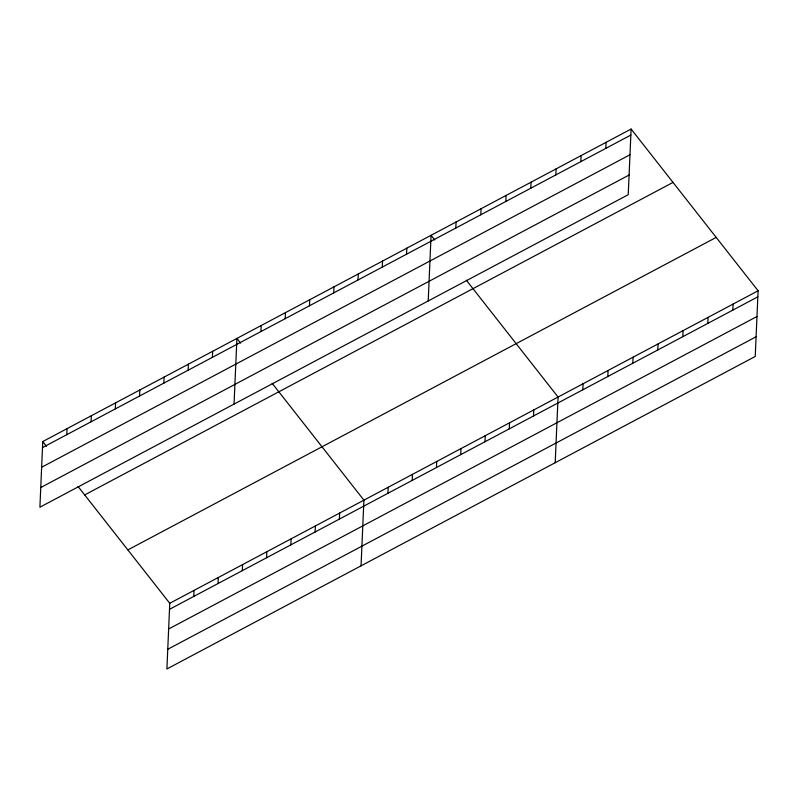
<?xml version="1.0" encoding="UTF-8"?>
<svg xmlns="http://www.w3.org/2000/svg" width="798" height="798" viewBox="0 0 798 798"><rect width="100%" height="100%" fill="white"/><g stroke="black" fill="none" stroke-linecap="round" stroke-linejoin="round"><path stroke-width="1.2" d="M42.763 441.543L39.9 507.219L628.235 194.712L631.108 129.037L42.763 441.543L46.444 446.222M66.773 434.691L67.032 428.646M91.042 421.803L91.301 415.758M115.311 408.905L115.57 402.87M139.58 396.017L139.84 389.973M163.849 383.13L164.109 377.085M78.054 486.491L169.765 603.288L166.892 668.963L755.237 356.457L758.1 290.781L631.108 129.037M188.119 370.232L188.378 364.197M193.764 596.435L194.034 590.4M212.388 357.344L212.647 351.31M218.034 583.547L218.303 577.503M234.053 404.087L236.916 338.412L240.597 343.1M242.303 570.66L242.572 564.615M260.926 331.559L261.185 325.524M266.572 557.762L266.841 551.727M285.195 318.671L285.455 312.636M290.841 544.874L291.11 538.83M309.464 305.784L309.724 299.739M315.11 531.987L315.38 525.942M333.734 292.886L333.993 286.851M339.379 519.089L339.649 513.054M358.003 279.998L358.262 273.963M361.045 565.842L363.918 500.166L272.208 383.359M382.272 267.111L382.531 261.066M387.918 493.314L388.187 487.269M406.541 254.223L406.8 248.178M412.187 480.416L412.456 474.381M428.207 300.966L431.07 235.29L434.75 239.969M436.456 467.528L436.725 461.493M455.808 228.048L456.077 222.004M460.725 454.641L460.995 448.596M480.815 214.762L481.074 208.727M484.994 441.743L485.254 435.708M505.822 201.485L506.082 195.44M509.264 428.855L509.523 422.82M530.82 188.198L531.089 182.163M533.533 415.967L533.792 409.923M555.827 174.922L556.096 168.877M555.199 462.71L558.061 397.035L466.361 280.238M580.834 161.635L581.094 155.6M582.809 389.793L583.069 383.758M605.832 148.358L606.101 142.313M607.807 376.516L608.076 370.471M632.814 363.23L633.083 357.195M657.821 349.953L658.081 343.908M682.819 336.666L683.088 330.631M707.826 323.389L708.095 317.345M732.833 310.103L733.093 304.068M42.503 447.578L630.839 135.071M41.646 467.259L629.981 154.752M40.758 487.538L629.093 175.031M84.678 494.92L673.013 182.413M127.85 549.912L716.195 237.405M169.765 603.288L758.1 290.781M169.495 609.323L757.841 296.826M168.637 629.004L756.973 316.507M167.76 649.283L756.095 336.776"/></g></svg>
